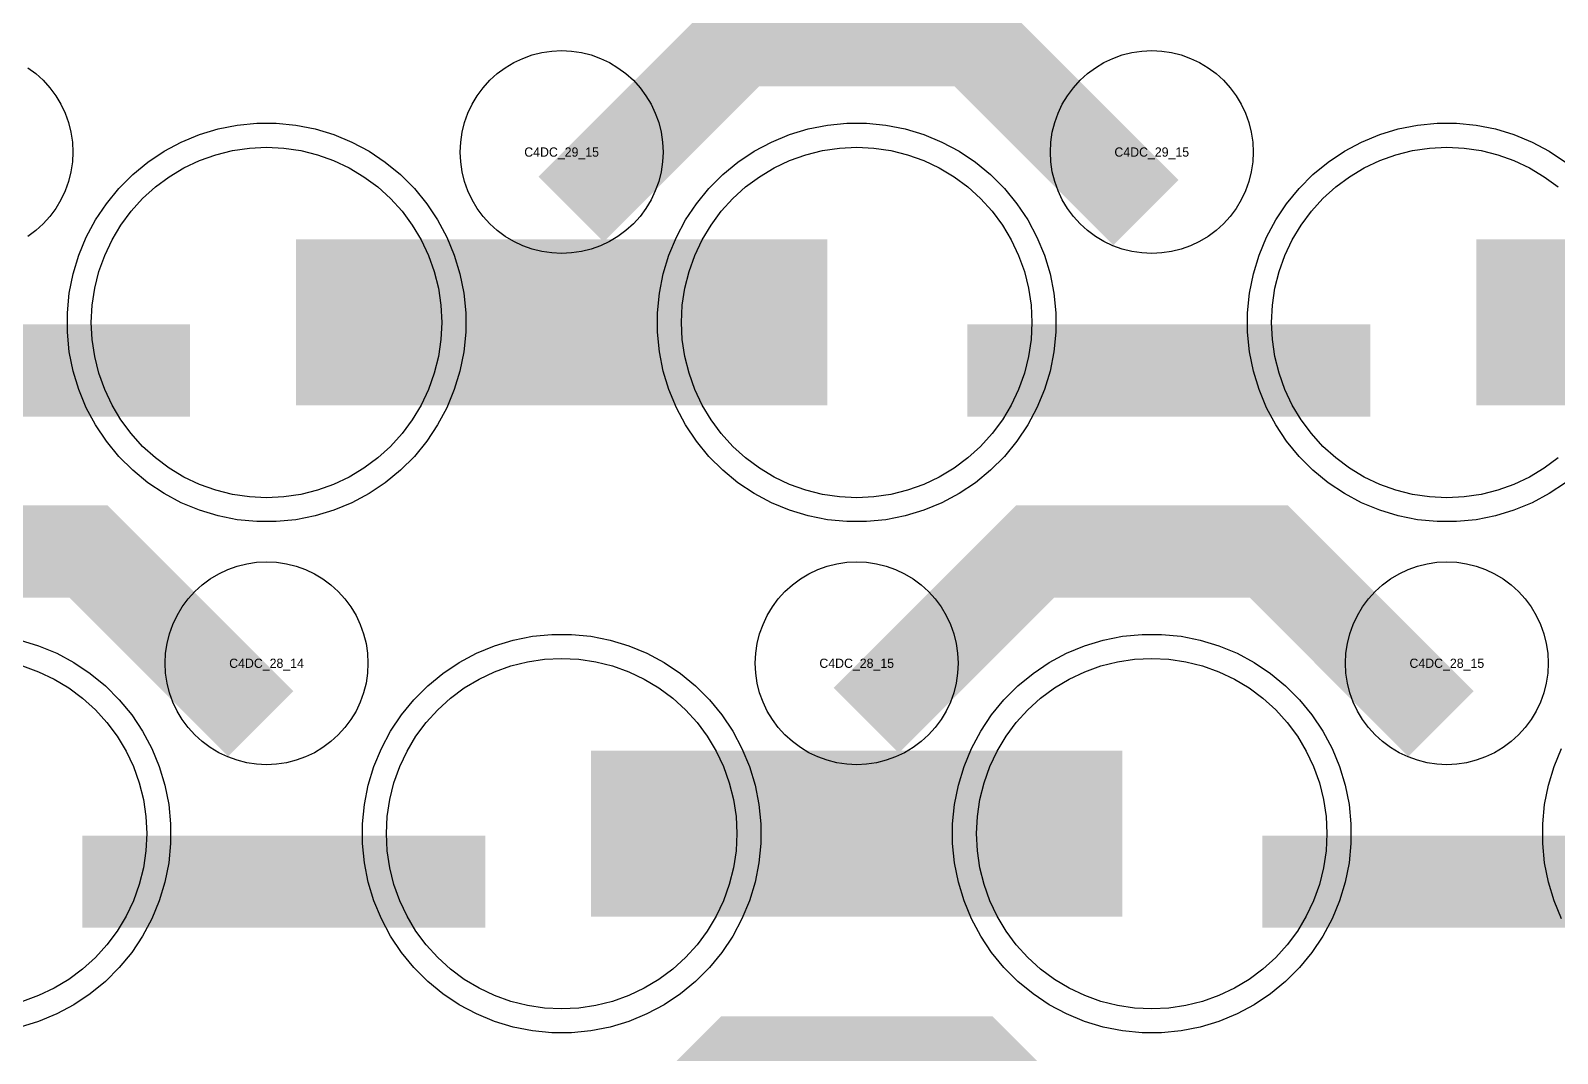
# Model space of a CAD drawing. Extents: x -11880 to 11880, y -14992 to 14992.
# Drawn here: x -7344 to -6930, y -11019.4 to -10742.1 of the extents above; entities that cross this region are included whole.
import ezdxf
from ezdxf.enums import TextEntityAlignment as Align

# ---------------------------------------------------------------- set-up
doc = ezdxf.new("R2010")
doc.units = 0
doc.header["$MEASUREMENT"] = 0
for name, color, linetype in [('GDS_775_DT_237', 138, 'CONTINUOUS'), ('RDL1_FS', 34, 'CONTINUOUS'), ('RDL_BS', 160, 'CONTINUOUS')]:
    doc.layers.add(name, color=color, linetype=linetype)

msp = doc.modelspace()

# ---------------------------------------------------------------- linework, layer by layer
at = {"layer": 'RDL1_FS'}
for points in [[(-7280, -10868.714), (-7284.657, -10868.485), (-7289.268, -10867.801), (-7293.791, -10866.669), (-7298.181, -10865.097), (-7302.395, -10863.105), (-7306.395, -10860.707), (-7310.14, -10857.929), (-7313.594, -10854.799), (-7316.724, -10851.345), (-7319.502, -10847.6), (-7321.9, -10843.6), (-7323.892, -10839.386), (-7325.464, -10834.996), (-7326.596, -10830.473), (-7327.28, -10825.862), (-7327.509, -10821.205), (-7327.28, -10816.548), (-7326.596, -10811.937), (-7325.464, -10807.414), (-7323.892, -10803.024), (-7321.9, -10798.81), (-7319.502, -10794.81), (-7316.724, -10791.065), (-7313.594, -10787.611), (-7310.14, -10784.481), (-7306.395, -10781.703), (-7302.395, -10779.305), (-7298.181, -10777.313), (-7293.791, -10775.741), (-7289.268, -10774.609), (-7284.657, -10773.925), (-7280, -10773.696), (-7275.343, -10773.925), (-7270.732, -10774.609), (-7266.209, -10775.741), (-7261.819, -10777.313), (-7257.605, -10779.305), (-7253.605, -10781.703), (-7249.86, -10784.481), (-7246.406, -10787.611), (-7243.276, -10791.065), (-7240.498, -10794.81), (-7238.1, -10798.81), (-7236.108, -10803.024), (-7234.536, -10807.414), (-7233.404, -10811.937), (-7232.72, -10816.548), (-7232.491, -10821.205), (-7232.72, -10825.862), (-7233.404, -10830.473), (-7234.536, -10834.996), (-7236.108, -10839.386), (-7238.1, -10843.6), (-7240.498, -10847.6), (-7243.276, -10851.345), (-7246.406, -10854.799), (-7249.86, -10857.929), (-7253.605, -10860.707), (-7257.605, -10863.105), (-7261.819, -10865.097), (-7266.209, -10866.669), (-7270.732, -10867.801), (-7275.343, -10868.485)], [(-7120, -10868.714), (-7124.657, -10868.485), (-7129.268, -10867.801), (-7133.791, -10866.669), (-7138.181, -10865.097), (-7142.395, -10863.105), (-7146.395, -10860.707), (-7150.14, -10857.929), (-7153.594, -10854.799), (-7156.724, -10851.345), (-7159.502, -10847.6), (-7161.9, -10843.6), (-7163.892, -10839.386), (-7165.464, -10834.996), (-7166.596, -10830.473), (-7167.28, -10825.862), (-7167.509, -10821.205), (-7167.28, -10816.548), (-7166.596, -10811.937), (-7165.464, -10807.414), (-7163.892, -10803.024), (-7161.9, -10798.81), (-7159.502, -10794.81), (-7156.724, -10791.065), (-7153.594, -10787.611), (-7150.14, -10784.481), (-7146.395, -10781.703), (-7142.395, -10779.305), (-7138.181, -10777.313), (-7133.791, -10775.741), (-7129.268, -10774.609), (-7124.657, -10773.925), (-7120, -10773.696), (-7115.343, -10773.925), (-7110.732, -10774.609), (-7106.209, -10775.741), (-7101.819, -10777.313), (-7097.605, -10779.305), (-7093.605, -10781.703), (-7089.86, -10784.481), (-7086.406, -10787.611), (-7083.276, -10791.065), (-7080.498, -10794.81), (-7078.1, -10798.81), (-7076.108, -10803.024), (-7074.536, -10807.414), (-7073.404, -10811.937), (-7072.72, -10816.548), (-7072.491, -10821.205), (-7072.72, -10825.862), (-7073.404, -10830.473), (-7074.536, -10834.996), (-7076.108, -10839.386), (-7078.1, -10843.6), (-7080.498, -10847.6), (-7083.276, -10851.345), (-7086.406, -10854.799), (-7089.86, -10857.929), (-7093.605, -10860.707), (-7097.605, -10863.105), (-7101.819, -10865.097), (-7106.209, -10866.669), (-7110.732, -10867.801), (-7115.343, -10868.485)]]:
    msp.add_lwpolyline(points, close=True, dxfattribs=at)
msp.add_lwpolyline([(-6929.86, -10857.929), (-6933.605, -10860.707), (-6937.605, -10863.105), (-6941.819, -10865.097), (-6946.209, -10866.669), (-6950.732, -10867.801), (-6955.343, -10868.485), (-6960, -10868.714), (-6964.657, -10868.485), (-6969.268, -10867.801), (-6973.791, -10866.669), (-6978.181, -10865.097), (-6982.395, -10863.105), (-6986.395, -10860.707), (-6990.14, -10857.929), (-6993.594, -10854.799), (-6996.724, -10851.345), (-6999.502, -10847.6), (-7001.9, -10843.6), (-7003.892, -10839.386), (-7005.464, -10834.996), (-7006.596, -10830.473), (-7007.28, -10825.862), (-7007.509, -10821.205), (-7007.28, -10816.548), (-7006.596, -10811.937), (-7005.464, -10807.414), (-7003.892, -10803.024), (-7001.9, -10798.81), (-6999.502, -10794.81), (-6996.724, -10791.065), (-6993.594, -10787.611), (-6990.14, -10784.481), (-6986.395, -10781.703), (-6982.395, -10779.305), (-6978.181, -10777.313), (-6973.791, -10775.741), (-6969.268, -10774.609), (-6964.657, -10773.925), (-6960, -10773.696), (-6955.343, -10773.925), (-6950.732, -10774.609), (-6946.209, -10775.741), (-6941.819, -10777.313), (-6937.605, -10779.305), (-6933.605, -10781.703), (-6929.86, -10784.481)], dxfattribs=at)
for points in [[(-7271.998, -10821.205, 45, 45, 0), (-7199.998, -10821.205, 45, 45, 0)], [(-7199.998, -10821.205, 45, 45, 0), (-7127.998, -10821.205, 45, 45, 0)], [(-6951.998, -10821.205, 45, 45, 0), (-6879.998, -10821.205, 45, 45, 0)]]:
    msp.add_lwpolyline(points, format="xyseb", dxfattribs=at)
at = {"layer": 'RDL1_FS', "color": 240, "true_color": 0xed1f24}
for points in [[(-7200, -11007.279), (-7204.657, -11007.05), (-7209.268, -11006.366), (-7213.791, -11005.234), (-7218.181, -11003.662), (-7222.395, -11001.67), (-7226.395, -10999.272), (-7230.14, -10996.494), (-7233.594, -10993.364), (-7236.724, -10989.91), (-7239.502, -10986.165), (-7241.9, -10982.165), (-7243.892, -10977.951), (-7245.464, -10973.561), (-7246.596, -10969.038), (-7247.28, -10964.427), (-7247.509, -10959.77), (-7247.28, -10955.113), (-7246.596, -10950.502), (-7245.464, -10945.979), (-7243.892, -10941.589), (-7241.9, -10937.375), (-7239.502, -10933.375), (-7236.724, -10929.63), (-7233.594, -10926.176), (-7230.14, -10923.046), (-7226.395, -10920.268), (-7222.395, -10917.87), (-7218.181, -10915.878), (-7213.791, -10914.306), (-7209.268, -10913.174), (-7204.657, -10912.49), (-7200, -10912.261), (-7195.343, -10912.49), (-7190.732, -10913.174), (-7186.209, -10914.306), (-7181.819, -10915.878), (-7177.605, -10917.87), (-7173.605, -10920.268), (-7169.86, -10923.046), (-7166.406, -10926.176), (-7163.276, -10929.63), (-7160.498, -10933.375), (-7158.1, -10937.375), (-7156.108, -10941.589), (-7154.536, -10945.979), (-7153.404, -10950.502), (-7152.72, -10955.113), (-7152.491, -10959.77), (-7152.72, -10964.427), (-7153.404, -10969.038), (-7154.536, -10973.561), (-7156.108, -10977.951), (-7158.1, -10982.165), (-7160.498, -10986.165), (-7163.276, -10989.91), (-7166.406, -10993.364), (-7169.86, -10996.494), (-7173.605, -10999.272), (-7177.605, -11001.67), (-7181.819, -11003.662), (-7186.209, -11005.234), (-7190.732, -11006.366), (-7195.343, -11007.05)], [(-7040, -11007.279), (-7044.657, -11007.05), (-7049.268, -11006.366), (-7053.791, -11005.234), (-7058.181, -11003.662), (-7062.395, -11001.67), (-7066.395, -10999.272), (-7070.14, -10996.494), (-7073.594, -10993.364), (-7076.724, -10989.91), (-7079.502, -10986.165), (-7081.9, -10982.165), (-7083.892, -10977.951), (-7085.464, -10973.561), (-7086.596, -10969.038), (-7087.28, -10964.427), (-7087.509, -10959.77), (-7087.28, -10955.113), (-7086.596, -10950.502), (-7085.464, -10945.979), (-7083.892, -10941.589), (-7081.9, -10937.375), (-7079.502, -10933.375), (-7076.724, -10929.63), (-7073.594, -10926.176), (-7070.14, -10923.046), (-7066.395, -10920.268), (-7062.395, -10917.87), (-7058.181, -10915.878), (-7053.791, -10914.306), (-7049.268, -10913.174), (-7044.657, -10912.49), (-7040, -10912.261), (-7035.343, -10912.49), (-7030.732, -10913.174), (-7026.209, -10914.306), (-7021.819, -10915.878), (-7017.605, -10917.87), (-7013.605, -10920.268), (-7009.86, -10923.046), (-7006.406, -10926.176), (-7003.276, -10929.63), (-7000.498, -10933.375), (-6998.1, -10937.375), (-6996.108, -10941.589), (-6994.536, -10945.979), (-6993.404, -10950.502), (-6992.72, -10955.113), (-6992.491, -10959.77), (-6992.72, -10964.427), (-6993.404, -10969.038), (-6994.536, -10973.561), (-6996.108, -10977.951), (-6998.1, -10982.165), (-7000.498, -10986.165), (-7003.276, -10989.91), (-7006.406, -10993.364), (-7009.86, -10996.494), (-7013.605, -10999.272), (-7017.605, -11001.67), (-7021.819, -11003.662), (-7026.209, -11005.234), (-7030.732, -11006.366), (-7035.343, -11007.05)]]:
    msp.add_lwpolyline(points, close=True, dxfattribs=at)
msp.add_lwpolyline([(-7346.209, -10914.306), (-7341.819, -10915.878), (-7337.605, -10917.87), (-7333.605, -10920.268), (-7329.86, -10923.046), (-7326.406, -10926.176), (-7323.276, -10929.63), (-7320.498, -10933.375), (-7318.1, -10937.375), (-7316.108, -10941.589), (-7314.536, -10945.979), (-7313.404, -10950.502), (-7312.72, -10955.113), (-7312.491, -10959.77), (-7312.72, -10964.427), (-7313.404, -10969.038), (-7314.536, -10973.561), (-7316.108, -10977.951), (-7318.1, -10982.165), (-7320.498, -10986.165), (-7323.276, -10989.91), (-7326.406, -10993.364), (-7329.86, -10996.494), (-7333.605, -10999.272), (-7337.605, -11001.67), (-7341.819, -11003.662), (-7346.209, -11005.234)], dxfattribs=at)
for points in [[(-7191.998, -10959.77, 45, 45, 0), (-7119.998, -10959.77, 45, 45, 0)], [(-7119.998, -10959.77, 45, 45, 0), (-7047.998, -10959.77, 45, 45, 0)]]:
    msp.add_lwpolyline(points, format="xyseb", dxfattribs=at)
at = {"layer": 'RDL_BS'}
for points in [[(-7197.438, -10790.519, 25, 25, 0), (-7151.623, -10744.704, 25, 25, 0), (-7118.07, -10744.704, 25, 25, 0)], [(-7041.599, -10791.418, 25, 25, 0), (-7088.313, -10744.704, 25, 25, 0), (-7118.071, -10744.704, 25, 25, 0)], [(-7409.984, -10834.218, 25, 25, 0), (-7300.719, -10834.218, 25, 25, 0)], [(-7089.984, -10834.218, 25, 25, 0), (-6980.719, -10834.218, 25, 25, 0)], [(-7281.599, -10929.983, 25, 25, 0), (-7328.313, -10883.269, 25, 25, 0), (-7358.071, -10883.269, 25, 25, 0)], [(-7117.438, -10929.084, 25, 25, 0), (-7071.623, -10883.269, 25, 25, 0), (-7038.07, -10883.269, 25, 25, 0)], [(-6961.599, -10929.983, 25, 25, 0), (-7008.313, -10883.269, 25, 25, 0), (-7038.071, -10883.269, 25, 25, 0)], [(-7197.438, -11067.649, 25, 25, 0), (-7151.623, -11021.834, 25, 25, 0), (-7118.07, -11021.834, 25, 25, 0)], [(-7041.599, -11068.548, 25, 25, 0), (-7088.313, -11021.834, 25, 25, 0), (-7118.071, -11021.834, 25, 25, 0)]]:
    msp.add_lwpolyline(points, format="xyseb", dxfattribs=at)
for points in [[(-7200, -10802.511), (-7202.693, -10802.379), (-7205.365, -10801.983), (-7207.984, -10801.326), (-7210.519, -10800.419), (-7212.956, -10799.267), (-7215.28, -10797.874), (-7217.443, -10796.271), (-7219.442, -10794.459), (-7221.254, -10792.46), (-7222.857, -10790.297), (-7224.25, -10787.973), (-7225.402, -10785.536), (-7226.309, -10783.001), (-7226.966, -10780.382), (-7227.362, -10777.71), (-7227.494, -10775.017), (-7227.362, -10772.324), (-7226.966, -10769.652), (-7226.309, -10767.033), (-7225.402, -10764.498), (-7224.25, -10762.061), (-7222.857, -10759.737), (-7221.254, -10757.574), (-7219.442, -10755.575), (-7217.443, -10753.763), (-7215.28, -10752.16), (-7212.956, -10750.767), (-7210.519, -10749.615), (-7207.984, -10748.708), (-7205.365, -10748.051), (-7202.693, -10747.655), (-7200, -10747.523), (-7197.307, -10747.655), (-7194.635, -10748.051), (-7192.016, -10748.708), (-7189.481, -10749.615), (-7187.044, -10750.767), (-7184.72, -10752.16), (-7182.557, -10753.763), (-7180.558, -10755.575), (-7178.746, -10757.574), (-7177.143, -10759.737), (-7175.75, -10762.061), (-7174.598, -10764.498), (-7173.691, -10767.033), (-7173.034, -10769.652), (-7172.638, -10772.324), (-7172.506, -10775.017), (-7172.638, -10777.71), (-7173.034, -10780.382), (-7173.691, -10783.001), (-7174.598, -10785.536), (-7175.75, -10787.973), (-7177.143, -10790.297), (-7178.746, -10792.46), (-7180.558, -10794.459), (-7182.557, -10796.271), (-7184.72, -10797.874), (-7187.044, -10799.267), (-7189.481, -10800.419), (-7192.016, -10801.326), (-7194.635, -10801.983), (-7197.307, -10802.379)], [(-7040, -10802.511), (-7042.693, -10802.379), (-7045.365, -10801.983), (-7047.984, -10801.326), (-7050.519, -10800.419), (-7052.956, -10799.267), (-7055.28, -10797.874), (-7057.443, -10796.271), (-7059.442, -10794.459), (-7061.254, -10792.46), (-7062.857, -10790.297), (-7064.25, -10787.973), (-7065.402, -10785.536), (-7066.309, -10783.001), (-7066.966, -10780.382), (-7067.362, -10777.71), (-7067.494, -10775.017), (-7067.362, -10772.324), (-7066.966, -10769.652), (-7066.309, -10767.033), (-7065.402, -10764.498), (-7064.25, -10762.061), (-7062.857, -10759.737), (-7061.254, -10757.574), (-7059.442, -10755.575), (-7057.443, -10753.763), (-7055.28, -10752.16), (-7052.956, -10750.767), (-7050.519, -10749.615), (-7047.984, -10748.708), (-7045.365, -10748.051), (-7042.693, -10747.655), (-7040, -10747.523), (-7037.307, -10747.655), (-7034.635, -10748.051), (-7032.016, -10748.708), (-7029.481, -10749.615), (-7027.044, -10750.767), (-7024.72, -10752.16), (-7022.557, -10753.763), (-7020.558, -10755.575), (-7018.746, -10757.574), (-7017.143, -10759.737), (-7015.75, -10762.061), (-7014.598, -10764.498), (-7013.691, -10767.033), (-7013.034, -10769.652), (-7012.638, -10772.324), (-7012.506, -10775.017), (-7012.638, -10777.71), (-7013.034, -10780.382), (-7013.691, -10783.001), (-7014.598, -10785.536), (-7015.75, -10787.973), (-7017.143, -10790.297), (-7018.746, -10792.46), (-7020.558, -10794.459), (-7022.557, -10796.271), (-7024.72, -10797.874), (-7027.044, -10799.267), (-7029.481, -10800.419), (-7032.016, -10801.326), (-7034.635, -10801.983), (-7037.307, -10802.379)], [(-7282.644, -10875.205), (-7287.938, -10874.688), (-7293.165, -10873.642), (-7298.205, -10872.111), (-7303.115, -10870.08), (-7307.777, -10867.588), (-7312.191, -10864.641), (-7316.292, -10861.279), (-7320.074, -10857.497), (-7323.436, -10853.396), (-7326.383, -10848.982), (-7328.875, -10844.32), (-7330.906, -10839.41), (-7332.437, -10834.37), (-7333.483, -10829.143), (-7334, -10823.849), (-7334, -10818.561), (-7333.483, -10813.267), (-7332.437, -10808.04), (-7330.906, -10803), (-7328.875, -10798.09), (-7326.383, -10793.428), (-7323.436, -10789.014), (-7320.074, -10784.913), (-7316.292, -10781.131), (-7312.191, -10777.769), (-7307.777, -10774.822), (-7303.115, -10772.33), (-7298.205, -10770.299), (-7293.165, -10768.768), (-7287.938, -10767.722), (-7282.644, -10767.205), (-7277.356, -10767.205), (-7272.062, -10767.722), (-7266.835, -10768.768), (-7261.795, -10770.299), (-7256.885, -10772.33), (-7252.223, -10774.822), (-7247.809, -10777.769), (-7243.708, -10781.131), (-7239.926, -10784.913), (-7236.564, -10789.014), (-7233.617, -10793.428), (-7231.125, -10798.09), (-7229.094, -10803), (-7227.563, -10808.04), (-7226.517, -10813.267), (-7226, -10818.561), (-7226, -10823.849), (-7226.517, -10829.143), (-7227.563, -10834.37), (-7229.094, -10839.41), (-7231.125, -10844.32), (-7233.617, -10848.982), (-7236.564, -10853.396), (-7239.926, -10857.497), (-7243.708, -10861.279), (-7247.809, -10864.641), (-7252.223, -10867.588), (-7256.885, -10870.08), (-7261.795, -10872.111), (-7266.835, -10873.642), (-7272.062, -10874.688), (-7277.356, -10875.205)], [(-7122.644, -10875.205), (-7127.938, -10874.688), (-7133.165, -10873.642), (-7138.205, -10872.111), (-7143.115, -10870.08), (-7147.777, -10867.588), (-7152.191, -10864.641), (-7156.292, -10861.279), (-7160.074, -10857.497), (-7163.436, -10853.396), (-7166.383, -10848.982), (-7168.875, -10844.32), (-7170.906, -10839.41), (-7172.437, -10834.37), (-7173.483, -10829.143), (-7174, -10823.849), (-7174, -10818.561), (-7173.483, -10813.267), (-7172.437, -10808.04), (-7170.906, -10803), (-7168.875, -10798.09), (-7166.383, -10793.428), (-7163.436, -10789.014), (-7160.074, -10784.913), (-7156.292, -10781.131), (-7152.191, -10777.769), (-7147.777, -10774.822), (-7143.115, -10772.33), (-7138.205, -10770.299), (-7133.165, -10768.768), (-7127.938, -10767.722), (-7122.644, -10767.205), (-7117.356, -10767.205), (-7112.062, -10767.722), (-7106.835, -10768.768), (-7101.795, -10770.299), (-7096.885, -10772.33), (-7092.223, -10774.822), (-7087.809, -10777.769), (-7083.708, -10781.131), (-7079.926, -10784.913), (-7076.564, -10789.014), (-7073.617, -10793.428), (-7071.125, -10798.09), (-7069.094, -10803), (-7067.563, -10808.04), (-7066.517, -10813.267), (-7066, -10818.561), (-7066, -10823.849), (-7066.517, -10829.143), (-7067.563, -10834.37), (-7069.094, -10839.41), (-7071.125, -10844.32), (-7073.617, -10848.982), (-7076.564, -10853.396), (-7079.926, -10857.497), (-7083.708, -10861.279), (-7087.809, -10864.641), (-7092.223, -10867.588), (-7096.885, -10870.08), (-7101.795, -10872.111), (-7106.835, -10873.642), (-7112.062, -10874.688), (-7117.356, -10875.205)], [(-7280, -10941.076), (-7282.693, -10940.944), (-7285.365, -10940.548), (-7287.984, -10939.891), (-7290.519, -10938.984), (-7292.956, -10937.832), (-7295.28, -10936.439), (-7297.443, -10934.836), (-7299.442, -10933.024), (-7301.254, -10931.025), (-7302.857, -10928.862), (-7304.25, -10926.538), (-7305.402, -10924.101), (-7306.309, -10921.566), (-7306.966, -10918.947), (-7307.362, -10916.275), (-7307.494, -10913.582), (-7307.362, -10910.889), (-7306.966, -10908.217), (-7306.309, -10905.598), (-7305.402, -10903.063), (-7304.25, -10900.626), (-7302.857, -10898.302), (-7301.254, -10896.139), (-7299.442, -10894.14), (-7297.443, -10892.328), (-7295.28, -10890.725), (-7292.956, -10889.332), (-7290.519, -10888.18), (-7287.984, -10887.273), (-7285.365, -10886.616), (-7282.693, -10886.22), (-7280, -10886.088), (-7277.307, -10886.22), (-7274.635, -10886.616), (-7272.016, -10887.273), (-7269.481, -10888.18), (-7267.044, -10889.332), (-7264.72, -10890.725), (-7262.557, -10892.328), (-7260.558, -10894.14), (-7258.746, -10896.139), (-7257.143, -10898.302), (-7255.75, -10900.626), (-7254.598, -10903.063), (-7253.691, -10905.598), (-7253.034, -10908.217), (-7252.638, -10910.889), (-7252.506, -10913.582), (-7252.638, -10916.275), (-7253.034, -10918.947), (-7253.691, -10921.566), (-7254.598, -10924.101), (-7255.75, -10926.538), (-7257.143, -10928.862), (-7258.746, -10931.025), (-7260.558, -10933.024), (-7262.557, -10934.836), (-7264.72, -10936.439), (-7267.044, -10937.832), (-7269.481, -10938.984), (-7272.016, -10939.891), (-7274.635, -10940.548), (-7277.307, -10940.944)], [(-7120, -10941.076), (-7122.693, -10940.944), (-7125.365, -10940.548), (-7127.984, -10939.891), (-7130.519, -10938.984), (-7132.956, -10937.832), (-7135.28, -10936.439), (-7137.443, -10934.836), (-7139.442, -10933.024), (-7141.254, -10931.025), (-7142.857, -10928.862), (-7144.25, -10926.538), (-7145.402, -10924.101), (-7146.309, -10921.566), (-7146.966, -10918.947), (-7147.362, -10916.275), (-7147.494, -10913.582), (-7147.362, -10910.889), (-7146.966, -10908.217), (-7146.309, -10905.598), (-7145.402, -10903.063), (-7144.25, -10900.626), (-7142.857, -10898.302), (-7141.254, -10896.139), (-7139.442, -10894.14), (-7137.443, -10892.328), (-7135.28, -10890.725), (-7132.956, -10889.332), (-7130.519, -10888.18), (-7127.984, -10887.273), (-7125.365, -10886.616), (-7122.693, -10886.22), (-7120, -10886.088), (-7117.307, -10886.22), (-7114.635, -10886.616), (-7112.016, -10887.273), (-7109.481, -10888.18), (-7107.044, -10889.332), (-7104.72, -10890.725), (-7102.557, -10892.328), (-7100.558, -10894.14), (-7098.746, -10896.139), (-7097.143, -10898.302), (-7095.75, -10900.626), (-7094.598, -10903.063), (-7093.691, -10905.598), (-7093.034, -10908.217), (-7092.638, -10910.889), (-7092.506, -10913.582), (-7092.638, -10916.275), (-7093.034, -10918.947), (-7093.691, -10921.566), (-7094.598, -10924.101), (-7095.75, -10926.538), (-7097.143, -10928.862), (-7098.746, -10931.025), (-7100.558, -10933.024), (-7102.557, -10934.836), (-7104.72, -10936.439), (-7107.044, -10937.832), (-7109.481, -10938.984), (-7112.016, -10939.891), (-7114.635, -10940.548), (-7117.307, -10940.944)], [(-6960, -10941.076), (-6962.693, -10940.944), (-6965.365, -10940.548), (-6967.984, -10939.891), (-6970.519, -10938.984), (-6972.956, -10937.832), (-6975.28, -10936.439), (-6977.443, -10934.836), (-6979.442, -10933.024), (-6981.254, -10931.025), (-6982.857, -10928.862), (-6984.25, -10926.538), (-6985.402, -10924.101), (-6986.309, -10921.566), (-6986.966, -10918.947), (-6987.362, -10916.275), (-6987.494, -10913.582), (-6987.362, -10910.889), (-6986.966, -10908.217), (-6986.309, -10905.598), (-6985.402, -10903.063), (-6984.25, -10900.626), (-6982.857, -10898.302), (-6981.254, -10896.139), (-6979.442, -10894.14), (-6977.443, -10892.328), (-6975.28, -10890.725), (-6972.956, -10889.332), (-6970.519, -10888.18), (-6967.984, -10887.273), (-6965.365, -10886.616), (-6962.693, -10886.22), (-6960, -10886.088), (-6957.307, -10886.22), (-6954.635, -10886.616), (-6952.016, -10887.273), (-6949.481, -10888.18), (-6947.044, -10889.332), (-6944.72, -10890.725), (-6942.557, -10892.328), (-6940.558, -10894.14), (-6938.746, -10896.139), (-6937.143, -10898.302), (-6935.75, -10900.626), (-6934.598, -10903.063), (-6933.691, -10905.598), (-6933.034, -10908.217), (-6932.638, -10910.889), (-6932.506, -10913.582), (-6932.638, -10916.275), (-6933.034, -10918.947), (-6933.691, -10921.566), (-6934.598, -10924.101), (-6935.75, -10926.538), (-6937.143, -10928.862), (-6938.746, -10931.025), (-6940.558, -10933.024), (-6942.557, -10934.836), (-6944.72, -10936.439), (-6947.044, -10937.832), (-6949.481, -10938.984), (-6952.016, -10939.891), (-6954.635, -10940.548), (-6957.307, -10940.944)]]:
    msp.add_lwpolyline(points, close=True, dxfattribs=at)
for points in [[(-7344.72, -10752.16), (-7342.557, -10753.763), (-7340.558, -10755.575), (-7338.746, -10757.574), (-7337.143, -10759.737), (-7335.75, -10762.061), (-7334.598, -10764.498), (-7333.691, -10767.033), (-7333.034, -10769.652), (-7332.638, -10772.324), (-7332.506, -10775.017), (-7332.638, -10777.71), (-7333.034, -10780.382), (-7333.691, -10783.001), (-7334.598, -10785.536), (-7335.75, -10787.973), (-7337.143, -10790.297), (-7338.746, -10792.46), (-7340.558, -10794.459), (-7342.557, -10796.271), (-7344.72, -10797.874)], [(-6927.809, -10864.641), (-6932.223, -10867.588), (-6936.885, -10870.08), (-6941.795, -10872.111), (-6946.835, -10873.642), (-6952.062, -10874.688), (-6957.356, -10875.205), (-6962.644, -10875.205), (-6967.938, -10874.688), (-6973.165, -10873.642), (-6978.205, -10872.111), (-6983.115, -10870.08), (-6987.777, -10867.588), (-6992.191, -10864.641), (-6996.292, -10861.279), (-7000.074, -10857.497), (-7003.436, -10853.396), (-7006.383, -10848.982), (-7008.875, -10844.32), (-7010.906, -10839.41), (-7012.437, -10834.37), (-7013.483, -10829.143), (-7014, -10823.849), (-7014, -10818.561), (-7013.483, -10813.267), (-7012.437, -10808.04), (-7010.906, -10803), (-7008.875, -10798.09), (-7006.383, -10793.428), (-7003.436, -10789.014), (-7000.074, -10784.913), (-6996.292, -10781.131), (-6992.191, -10777.769), (-6987.777, -10774.822), (-6983.115, -10772.33), (-6978.205, -10770.299), (-6973.165, -10768.768), (-6967.938, -10767.722), (-6962.644, -10767.205), (-6957.356, -10767.205), (-6952.062, -10767.722), (-6946.835, -10768.768), (-6941.795, -10770.299), (-6936.885, -10772.33), (-6932.223, -10774.822), (-6927.809, -10777.769)]]:
    msp.add_lwpolyline(points, dxfattribs=at)
at = {"layer": 'RDL_BS', "color": 240, "true_color": 0xed1f24}
for points in [[(-7346.835, -10907.333), (-7341.795, -10908.864), (-7336.885, -10910.895), (-7332.223, -10913.387), (-7327.809, -10916.334), (-7323.708, -10919.696), (-7319.926, -10923.478), (-7316.564, -10927.579), (-7313.617, -10931.993), (-7311.125, -10936.655), (-7309.094, -10941.565), (-7307.563, -10946.605), (-7306.517, -10951.832), (-7306, -10957.126), (-7306, -10962.414), (-7306.517, -10967.708), (-7307.563, -10972.935), (-7309.094, -10977.975), (-7311.125, -10982.885), (-7313.617, -10987.547), (-7316.564, -10991.961), (-7319.926, -10996.062), (-7323.708, -10999.844), (-7327.809, -11003.206), (-7332.223, -11006.153), (-7336.885, -11008.645), (-7341.795, -11010.676), (-7346.835, -11012.207)], [(-6928.875, -10982.885), (-6930.906, -10977.975), (-6932.437, -10972.935), (-6933.483, -10967.708), (-6934, -10962.414), (-6934, -10957.126), (-6933.483, -10951.832), (-6932.437, -10946.605), (-6930.906, -10941.565), (-6928.875, -10936.655)]]:
    msp.add_lwpolyline(points, dxfattribs=at)
for points in [[(-7202.644, -11013.77), (-7207.938, -11013.253), (-7213.165, -11012.207), (-7218.205, -11010.676), (-7223.115, -11008.645), (-7227.777, -11006.153), (-7232.191, -11003.206), (-7236.292, -10999.844), (-7240.074, -10996.062), (-7243.436, -10991.961), (-7246.383, -10987.547), (-7248.875, -10982.885), (-7250.906, -10977.975), (-7252.437, -10972.935), (-7253.483, -10967.708), (-7254, -10962.414), (-7254, -10957.126), (-7253.483, -10951.832), (-7252.437, -10946.605), (-7250.906, -10941.565), (-7248.875, -10936.655), (-7246.383, -10931.993), (-7243.436, -10927.579), (-7240.074, -10923.478), (-7236.292, -10919.696), (-7232.191, -10916.334), (-7227.777, -10913.387), (-7223.115, -10910.895), (-7218.205, -10908.864), (-7213.165, -10907.333), (-7207.938, -10906.287), (-7202.644, -10905.77), (-7197.356, -10905.77), (-7192.062, -10906.287), (-7186.835, -10907.333), (-7181.795, -10908.864), (-7176.885, -10910.895), (-7172.223, -10913.387), (-7167.809, -10916.334), (-7163.708, -10919.696), (-7159.926, -10923.478), (-7156.564, -10927.579), (-7153.617, -10931.993), (-7151.125, -10936.655), (-7149.094, -10941.565), (-7147.563, -10946.605), (-7146.517, -10951.832), (-7146, -10957.126), (-7146, -10962.414), (-7146.517, -10967.708), (-7147.563, -10972.935), (-7149.094, -10977.975), (-7151.125, -10982.885), (-7153.617, -10987.547), (-7156.564, -10991.961), (-7159.926, -10996.062), (-7163.708, -10999.844), (-7167.809, -11003.206), (-7172.223, -11006.153), (-7176.885, -11008.645), (-7181.795, -11010.676), (-7186.835, -11012.207), (-7192.062, -11013.253), (-7197.356, -11013.77)], [(-7042.644, -11013.77), (-7047.938, -11013.253), (-7053.165, -11012.207), (-7058.205, -11010.676), (-7063.115, -11008.645), (-7067.777, -11006.153), (-7072.191, -11003.206), (-7076.292, -10999.844), (-7080.074, -10996.062), (-7083.436, -10991.961), (-7086.383, -10987.547), (-7088.875, -10982.885), (-7090.906, -10977.975), (-7092.437, -10972.935), (-7093.483, -10967.708), (-7094, -10962.414), (-7094, -10957.126), (-7093.483, -10951.832), (-7092.437, -10946.605), (-7090.906, -10941.565), (-7088.875, -10936.655), (-7086.383, -10931.993), (-7083.436, -10927.579), (-7080.074, -10923.478), (-7076.292, -10919.696), (-7072.191, -10916.334), (-7067.777, -10913.387), (-7063.115, -10910.895), (-7058.205, -10908.864), (-7053.165, -10907.333), (-7047.938, -10906.287), (-7042.644, -10905.77), (-7037.356, -10905.77), (-7032.062, -10906.287), (-7026.835, -10907.333), (-7021.795, -10908.864), (-7016.885, -10910.895), (-7012.223, -10913.387), (-7007.809, -10916.334), (-7003.708, -10919.696), (-6999.926, -10923.478), (-6996.564, -10927.579), (-6993.617, -10931.993), (-6991.125, -10936.655), (-6989.094, -10941.565), (-6987.563, -10946.605), (-6986.517, -10951.832), (-6986, -10957.126), (-6986, -10962.414), (-6986.517, -10967.708), (-6987.563, -10972.935), (-6989.094, -10977.975), (-6991.125, -10982.885), (-6993.617, -10987.547), (-6996.564, -10991.961), (-6999.926, -10996.062), (-7003.708, -10999.844), (-7007.809, -11003.206), (-7012.223, -11006.153), (-7016.885, -11008.645), (-7021.795, -11010.676), (-7026.835, -11012.207), (-7032.062, -11013.253), (-7037.356, -11013.77)]]:
    msp.add_lwpolyline(points, close=True, dxfattribs=at)
for points in [[(-7329.984, -10972.783, 25, 25, 0), (-7220.719, -10972.783, 25, 25, 0)], [(-7009.984, -10972.783, 25, 25, 0), (-6900.719, -10972.783, 25, 25, 0)]]:
    msp.add_lwpolyline(points, format="xyseb", dxfattribs=at)

# ---------------------------------------------------------------- texts
at = {"layer": 'GDS_775_DT_237'}
for s, p in [('C4DC_29_15', (-7200, -10775.017)), ('C4DC_29_15', (-7200, -10775.017)), ('C4DC_29_15', (-7040, -10775.017)), ('C4DC_29_15', (-7040, -10775.017)), ('C4DC_28_14', (-7280, -10913.582)), ('C4DC_28_14', (-7280, -10913.582)), ('C4DC_28_15', (-7120, -10913.582)), ('C4DC_28_15', (-7120, -10913.582)), ('C4DC_28_15', (-6960, -10913.582)), ('C4DC_28_15', (-6960, -10913.582))]:
    msp.add_text(s, height=2.5, dxfattribs=at).set_placement(p, align=Align.MIDDLE_CENTER)

doc.saveas('drawing.dxf')
